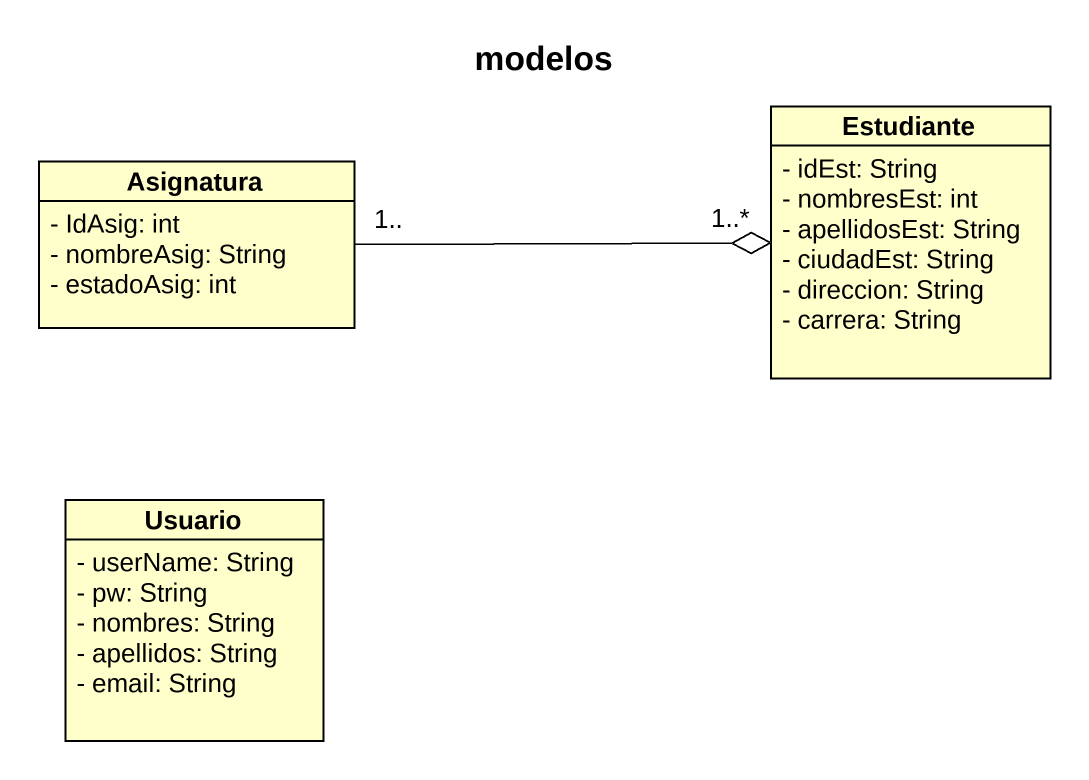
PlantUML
@startuml
title modelos
hide circle
hide empty members
skinparam classAttributeIconSize 0
class Asignatura {
  - IdAsig: int
  - nombreAsig: String
  - estadoAsig: int
}
class Estudiante {
  - idEst: String
  - nombresEst: int
  - apellidosEst: String
  - ciudadEst: String
  - direccion: String
  - carrera: String
}
class Usuario {
  - userName: String
  - pw: String
  - nombres: String
  - apellidos: String
  - email: String
}
Asignatura "1.." -right-o "1..*" Estudiante
@enduml
